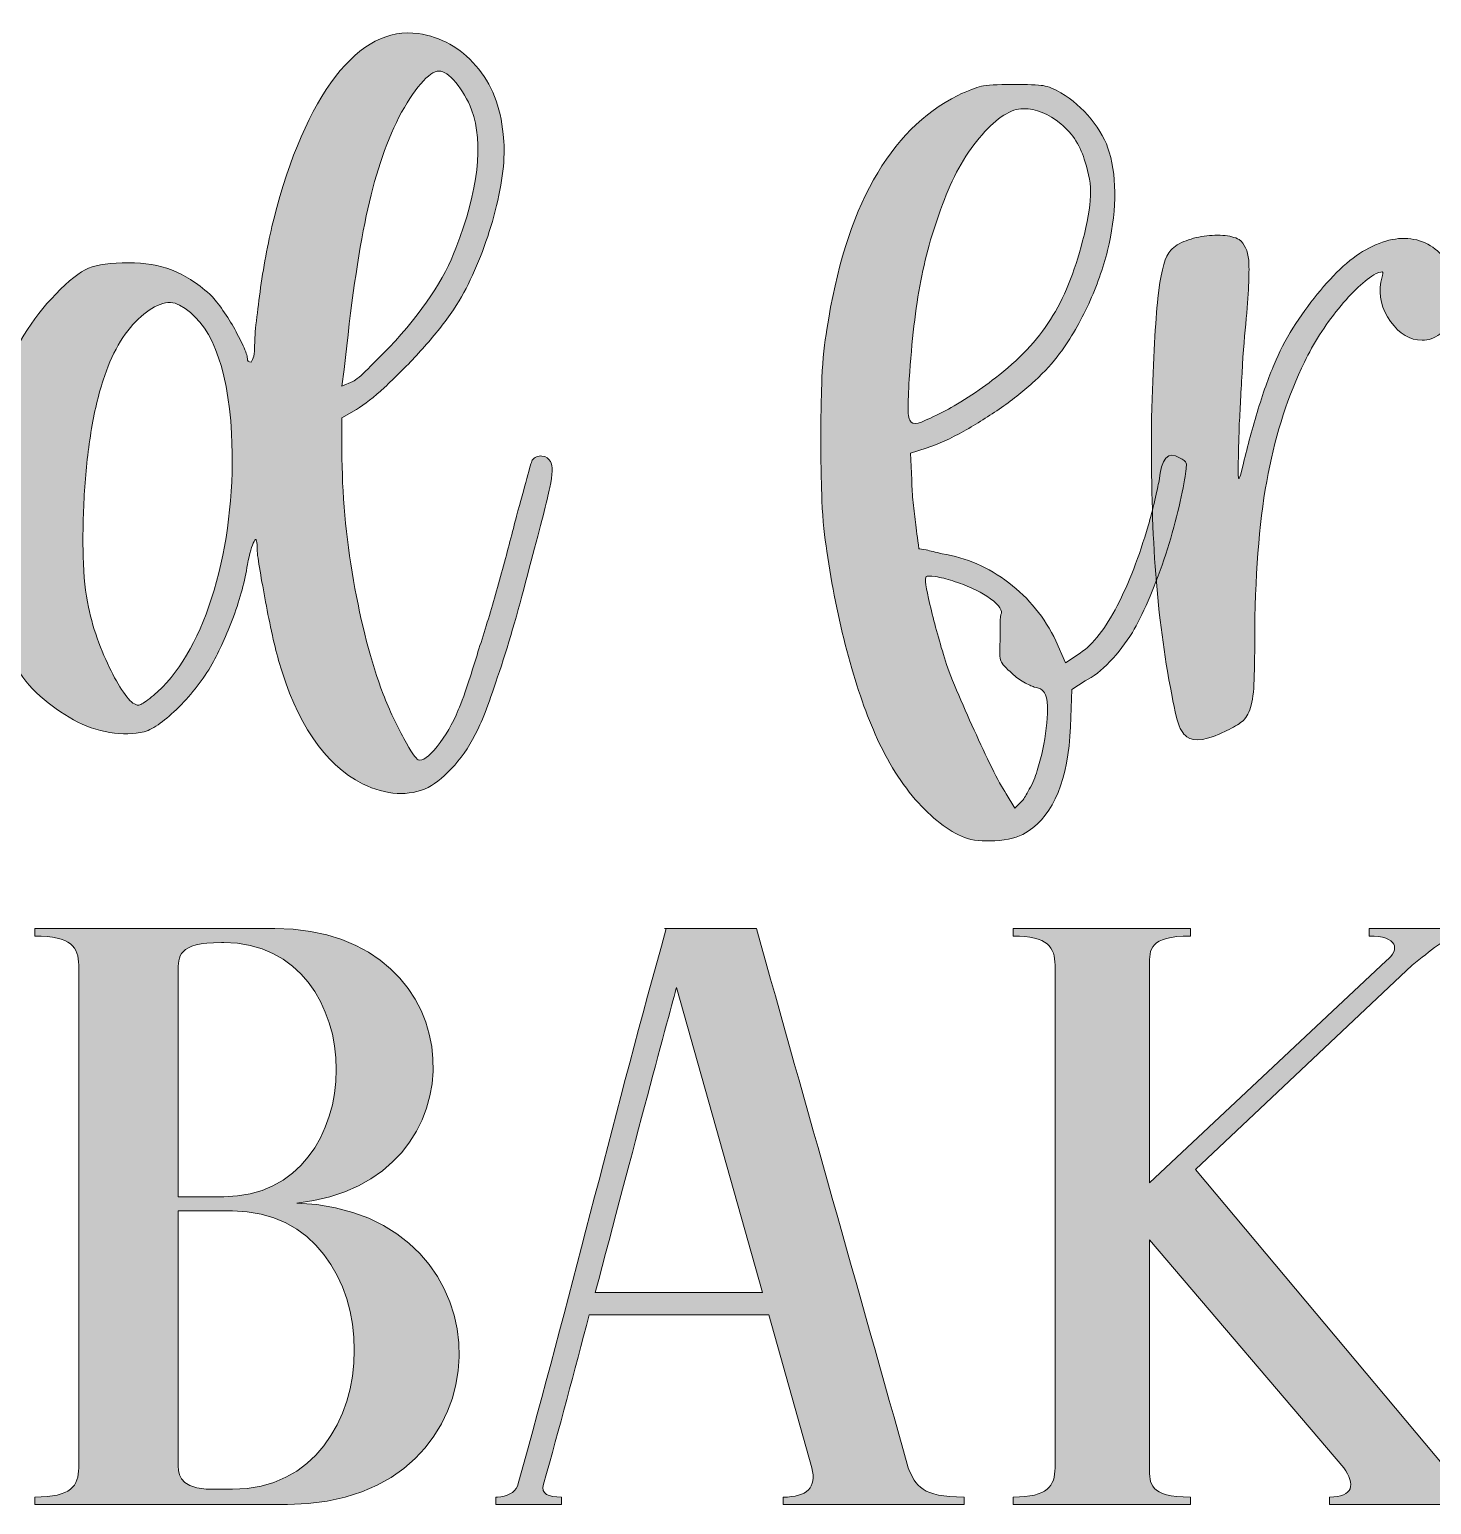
# Model space of a CAD drawing. Header units: inches. Extents: x 58 to 1022, y -797 to -283.
# Drawn here: x 379.9 to 531.9, y -796.5 to -636.7 of the extents above; entities that cross this region are included whole.
import ezdxf

# ---------------------------------------------------------------- set-up
doc = ezdxf.new("R2010")
doc.units = ezdxf.units.IN
doc.header["$MEASUREMENT"] = 0
doc.layers.add('Layer 1', color=7, linetype='Continuous')

# ---------------------------------------------------------------- blocks, each defined once
blk = doc.blocks.new('block 15')
at = {"layer": 'Layer 1', "true_color": 0x680b10}
h = blk.add_hatch(color=246, dxfattribs=at)
h.dxf.hatch_style = 2
edge = h.paths.add_edge_path()
edge.add_spline(control_points=[(434.42, -683.36), (434.68, -683.01), (435.03, -682.85), (435.47, -682.9), (435.91, -682.94), (436.21, -683.14), (436.39, -683.49), (436.65, -683.93), (436.63, -684.87), (436.32, -686.31), (436.02, -687.76), (435.34, -690.41), (434.29, -694.26), (433.24, -698.47), (432.16, -702.26), (431.07, -705.63), (429.97, -709), (429.12, -711.3), (428.51, -712.53), (427.8, -714.02), (426.97, -715.31), (426.01, -716.4), (425.04, -717.5), (424.08, -718.31), (423.12, -718.83), (421.02, -719.8), (418.65, -719.67), (416.02, -718.44), (411.86, -716.25), (408.82, -711.78), (406.93, -705.04), (406.66, -704.16), (406.41, -703.11), (406.15, -701.88), (405.89, -700.66), (405.65, -699.45), (405.43, -698.27), (405.22, -697.09), (405.02, -695.99), (404.85, -694.99), (404.68, -693.98), (404.59, -693.26), (404.59, -692.82), (404.59, -691.94), (404.48, -691.72), (404.26, -692.16), (404.04, -692.6), (403.8, -693.43), (403.54, -694.66), (403.28, -696.41), (402.77, -698.29), (402.03, -700.31), (401.29, -702.32), (400.52, -704.03), (399.73, -705.43), (398.77, -707.1), (397.56, -708.65), (396.12, -710.1), (394.67, -711.54), (393.42, -712.44), (392.37, -712.79), (391.23, -713.05), (389.98, -713.08), (388.63, -712.86), (387.27, -712.64), (385.95, -712.18), (384.69, -711.48), (383.42, -710.78), (382.21, -709.92), (381.07, -708.91), (379.93, -707.91), (379.01, -706.75), (378.31, -705.43), (377, -703.07), (376.06, -700.57), (375.49, -697.94), (374.92, -695.31), (374.63, -692.21), (374.63, -688.61), (374.72, -683.62), (375.45, -679.15), (376.8, -675.21), (378.16, -671.27), (380.15, -667.98), (382.78, -665.36), (384.18, -663.87), (385.36, -662.92), (386.33, -662.53), (387.29, -662.14), (388.74, -661.94), (390.66, -661.94), (392.42, -661.94), (393.97, -662.2), (395.33, -662.73), (396.69, -663.25), (398.07, -664.13), (399.47, -665.36), (399.82, -665.71), (400.23, -666.21), (400.72, -666.87), (401.2, -667.52), (401.64, -668.2), (402.03, -668.9), (402.42, -669.6), (402.77, -670.28), (403.08, -670.94), (403.39, -671.6), (403.54, -672.06), (403.54, -672.32), (403.54, -672.58), (403.67, -672.71), (403.94, -672.71), (404.2, -672.45), (404.33, -671.84), (404.33, -670.87), (404.33, -670.26), (404.39, -669.39), (404.52, -668.25), (404.65, -667.11), (404.8, -665.9), (404.98, -664.63), (405.15, -663.36), (405.37, -662.07), (405.63, -660.76), (405.88, -659.44), (406.15, -658.26), (406.4, -657.21), (408.13, -650.46), (410.36, -645.32), (413.1, -641.77), (415.84, -638.22), (418.83, -636.67), (422.07, -637.11), (424.52, -637.46), (426.6, -638.62), (428.31, -640.59), (430.02, -642.56), (431, -645.03), (431.27, -648.01), (431.53, -650.11), (431.29, -652.7), (430.54, -655.76), (429.8, -658.83), (428.77, -661.68), (427.46, -664.3), (426.93, -665.44), (426.16, -666.69), (425.16, -668.05), (424.15, -669.41), (423.05, -670.72), (421.87, -671.99), (420.69, -673.26), (419.53, -674.42), (418.39, -675.47), (417.25, -676.52), (416.24, -677.31), (415.37, -677.84), (415.37, -677.84), (413.79, -678.76), (413.79, -678.76), (413.79, -678.76), (413.79, -682.3), (413.79, -682.3), (413.79, -686.95), (414.21, -691.63), (415.04, -696.37), (415.87, -701.09), (416.94, -705.21), (418.26, -708.72), (418.96, -710.47), (419.7, -712.07), (420.49, -713.51), (421.28, -714.96), (421.81, -715.73), (422.07, -715.81), (422.51, -715.99), (423.19, -715.51), (424.11, -714.37), (425.02, -713.23), (425.79, -711.92), (426.4, -710.42), (426.75, -709.64), (427.19, -708.41), (427.72, -706.75), (428.24, -705.08), (428.81, -703.26), (429.43, -701.29), (430.04, -699.32), (430.63, -697.28), (431.2, -695.18), (431.77, -693.08), (432.27, -691.15), (432.71, -689.4), (433.15, -687.82), (433.52, -686.47), (433.83, -685.33), (434.13, -684.19), (434.33, -683.53), (434.42, -683.36)], knot_values=[0, 0, 0, 0, 1, 1, 1, 2, 2, 2, 3, 3, 3, 4, 4, 4, 5, 5, 5, 6, 6, 6, 7, 7, 7, 8, 8, 8, 9, 9, 9, 10, 10, 10, 11, 11, 11, 12, 12, 12, 13, 13, 13, 14, 14, 14, 15, 15, 15, 16, 16, 16, 17, 17, 17, 18, 18, 18, 19, 19, 19, 20, 20, 20, 21, 21, 21, 22, 22, 22, 23, 23, 23, 24, 24, 24, 25, 25, 25, 26, 26, 26, 27, 27, 27, 28, 28, 28, 29, 29, 29, 30, 30, 30, 31, 31, 31, 32, 32, 32, 33, 33, 33, 34, 34, 34, 35, 35, 35, 36, 36, 36, 37, 37, 37, 38, 38, 38, 39, 39, 39, 40, 40, 40, 41, 41, 41, 42, 42, 42, 43, 43, 43, 44, 44, 44, 45, 45, 45, 46, 46, 46, 47, 47, 47, 48, 48, 48, 49, 49, 49, 50, 50, 50, 51, 51, 51, 52, 52, 52, 53, 53, 53, 54, 54, 54, 55, 55, 55, 56, 56, 56, 57, 57, 57, 58, 58, 58, 59, 59, 59, 60, 60, 60, 61, 61, 61, 62, 62, 62, 63, 63, 63, 64, 64, 64, 65, 65, 65, 66, 66, 66, 66], degree=3, periodic=1)
edge = h.paths.add_edge_path()
edge.add_spline(control_points=[(394.34, -707.93), (396.88, -705.3), (398.83, -701.49), (400.19, -696.5), (401.55, -691.5), (402.1, -686.16), (401.83, -680.47), (401.39, -672.93), (399.51, -668.29), (396.18, -666.54), (395.57, -666.19), (394.87, -666.17), (394.08, -666.47), (393.29, -666.78), (392.5, -667.31), (391.72, -668.05), (390.93, -668.79), (390.2, -669.74), (389.55, -670.87), (388.89, -672.01), (388.34, -673.28), (387.91, -674.69), (387.38, -676.26), (386.94, -678.15), (386.59, -680.33), (386.24, -682.52), (386, -684.78), (385.87, -687.1), (385.74, -689.42), (385.69, -691.66), (385.74, -693.8), (385.78, -695.95), (385.98, -697.77), (386.33, -699.26), (386.59, -700.57), (386.96, -701.86), (387.45, -703.13), (387.93, -704.4), (388.43, -705.54), (388.96, -706.55), (389.48, -707.56), (389.98, -708.37), (390.47, -708.98), (390.95, -709.59), (391.37, -709.9), (391.72, -709.9), (391.89, -709.9), (392.24, -709.7), (392.77, -709.31), (393.29, -708.91), (393.82, -708.45), (394.34, -707.93)], knot_values=[0, 0, 0, 0, 1, 1, 1, 2, 2, 2, 3, 3, 3, 4, 4, 4, 5, 5, 5, 6, 6, 6, 7, 7, 7, 8, 8, 8, 9, 9, 9, 10, 10, 10, 11, 11, 11, 12, 12, 12, 13, 13, 13, 14, 14, 14, 15, 15, 15, 16, 16, 16, 17, 17, 17, 17], degree=3, periodic=1)
edge = h.paths.add_edge_path()
edge.add_spline(control_points=[(413.79, -675.34), (413.79, -675.34), (414.97, -674.82), (414.97, -674.82), (415.32, -674.64), (415.87, -674.18), (416.62, -673.44), (417.36, -672.69), (418.13, -671.92), (418.92, -671.14), (422.51, -667.28), (424.91, -663.69), (426.14, -660.36), (428.59, -654.06), (429.16, -649.06), (427.85, -645.38), (427.41, -644.25), (426.84, -643.26), (426.14, -642.43), (425.44, -641.59), (424.83, -641.18), (424.3, -641.18), (423.78, -641.18), (423.12, -641.64), (422.33, -642.56), (421.54, -643.48), (420.75, -644.68), (419.97, -646.17), (418.48, -649.15), (417.29, -652.72), (416.42, -656.88), (415.54, -661.04), (414.75, -666.58), (414.05, -673.5), (414.05, -673.5), (413.79, -675.34), (413.79, -675.34)], knot_values=[0, 0, 0, 0, 1, 1, 1, 2, 2, 2, 3, 3, 3, 4, 4, 4, 5, 5, 5, 6, 6, 6, 7, 7, 7, 8, 8, 8, 9, 9, 9, 10, 10, 10, 11, 11, 11, 12, 12, 12, 12], degree=3, periodic=1)
h = blk.add_hatch(color=246, dxfattribs=at)
h.dxf.hatch_style = 2
edge = h.paths.add_edge_path()
edge.add_spline(control_points=[(504.58, -683.09), (505.02, -683.27), (505.26, -683.47), (505.31, -683.68), (505.35, -683.91), (505.28, -684.5), (505.11, -685.46), (504.93, -686.6), (504.65, -687.94), (504.26, -689.47), (503.86, -691), (503.4, -692.56), (502.88, -694.13), (502.35, -695.71), (501.78, -697.2), (501.17, -698.6), (500.55, -700), (499.99, -701.14), (499.46, -702.02), (498.76, -703.15), (497.95, -704.21), (497.03, -705.17), (496.11, -706.13), (495.21, -706.83), (494.33, -707.27), (494.33, -707.27), (492.89, -708.19), (492.89, -708.19), (492.89, -708.19), (492.76, -712.26), (492.76, -712.26), (492.5, -717.96), (490.96, -721.73), (488.16, -723.56), (487.46, -724.09), (486.43, -724.42), (485.07, -724.55), (483.71, -724.68), (482.55, -724.62), (481.59, -724.35), (479.84, -723.74), (478.06, -722.45), (476.27, -720.48), (474.47, -718.51), (472.92, -716.03), (471.6, -713.05), (470.46, -710.51), (469.44, -707.49), (468.52, -703.99), (467.6, -700.48), (466.87, -696.89), (466.35, -693.21), (466.09, -691.72), (465.91, -689.91), (465.82, -687.76), (465.74, -685.61), (465.69, -683.38), (465.69, -681.06), (465.69, -678.74), (465.74, -676.52), (465.82, -674.42), (465.91, -672.32), (466.09, -670.57), (466.35, -669.17), (468.36, -656.03), (473.09, -647.57), (480.54, -643.81), (481.68, -643.28), (482.53, -642.95), (483.1, -642.82), (483.67, -642.69), (484.79, -642.62), (486.45, -642.62), (488.11, -642.62), (489.23, -642.67), (489.8, -642.75), (490.37, -642.84), (491.01, -643.11), (491.71, -643.54), (492.93, -644.25), (494.03, -645.19), (494.99, -646.37), (495.95, -647.55), (496.61, -648.76), (496.96, -649.98), (497.4, -651.47), (497.6, -653.13), (497.55, -654.98), (497.51, -656.81), (497.25, -658.7), (496.77, -660.62), (496.28, -662.55), (495.6, -664.48), (494.73, -666.41), (493.85, -668.33), (492.8, -670.13), (491.58, -671.79), (490.87, -672.76), (489.98, -673.74), (488.88, -674.75), (487.79, -675.76), (486.58, -676.72), (485.27, -677.64), (483.95, -678.56), (482.6, -679.41), (481.2, -680.2), (479.79, -680.99), (478.44, -681.61), (477.12, -682.04), (477.12, -682.04), (475.41, -682.57), (475.41, -682.57), (475.41, -682.57), (475.55, -685.46), (475.55, -685.46), (475.55, -686.07), (475.59, -686.8), (475.68, -687.63), (475.76, -688.46), (475.85, -689.27), (475.94, -690.06), (476.03, -690.85), (476.16, -691.81), (476.33, -692.95), (476.42, -692.95), (476.68, -692.99), (477.12, -693.08), (477.56, -693.17), (478.13, -693.3), (478.83, -693.48), (481.46, -693.91), (483.87, -694.96), (486.06, -696.63), (488.25, -698.29), (489.95, -700.4), (491.18, -702.94), (491.18, -702.94), (492.23, -705.3), (492.23, -705.3), (492.23, -705.3), (493.81, -704.25), (493.81, -704.25), (495.21, -703.29), (496.55, -701.58), (497.82, -699.12), (499.09, -696.67), (500.2, -693.78), (501.17, -690.45), (501.43, -689.58), (501.67, -688.66), (501.89, -687.69), (502.11, -686.73), (502.26, -686.03), (502.35, -685.59), (502.61, -683.14), (503.36, -682.3), (504.58, -683.09)], knot_values=[0, 0, 0, 0, 1, 1, 1, 2, 2, 2, 3, 3, 3, 4, 4, 4, 5, 5, 5, 6, 6, 6, 7, 7, 7, 8, 8, 8, 9, 9, 9, 10, 10, 10, 11, 11, 11, 12, 12, 12, 13, 13, 13, 14, 14, 14, 15, 15, 15, 16, 16, 16, 17, 17, 17, 18, 18, 18, 19, 19, 19, 20, 20, 20, 21, 21, 21, 22, 22, 22, 23, 23, 23, 24, 24, 24, 25, 25, 25, 26, 26, 26, 27, 27, 27, 28, 28, 28, 29, 29, 29, 30, 30, 30, 31, 31, 31, 32, 32, 32, 33, 33, 33, 34, 34, 34, 35, 35, 35, 36, 36, 36, 37, 37, 37, 38, 38, 38, 39, 39, 39, 40, 40, 40, 41, 41, 41, 42, 42, 42, 43, 43, 43, 44, 44, 44, 45, 45, 45, 46, 46, 46, 47, 47, 47, 48, 48, 48, 49, 49, 49, 50, 50, 50, 51, 51, 51, 52, 52, 52, 52], degree=3, periodic=1)
edge = h.paths.add_edge_path()
edge.add_spline(control_points=[(475.28, -674.55), (475.19, -675.95), (475.15, -677.03), (475.15, -677.77), (475.15, -678.52), (475.26, -679), (475.48, -679.22), (475.7, -679.44), (476.07, -679.44), (476.6, -679.22), (477.12, -679), (477.91, -678.63), (478.96, -678.1), (479.66, -677.75), (480.56, -677.23), (481.66, -676.52), (482.75, -675.82), (483.74, -675.12), (484.61, -674.42), (487.15, -672.5), (489.14, -670.39), (490.59, -668.11), (492.04, -665.84), (493.2, -662.99), (494.07, -659.57), (494.6, -657.56), (494.88, -655.94), (494.93, -654.71), (494.97, -653.49), (494.77, -652.26), (494.33, -651.03), (493.9, -649.37), (493.02, -647.99), (491.71, -646.89), (490.39, -645.8), (489.03, -645.25), (487.63, -645.25), (486.32, -645.25), (484.83, -646.19), (483.17, -648.08), (481.5, -649.96), (480.14, -652.3), (479.09, -655.11), (477.95, -658), (477.1, -660.93), (476.53, -663.91), (475.96, -666.89), (475.55, -670.44), (475.28, -674.55)], knot_values=[0, 0, 0, 0, 1, 1, 1, 2, 2, 2, 3, 3, 3, 4, 4, 4, 5, 5, 5, 6, 6, 6, 7, 7, 7, 8, 8, 8, 9, 9, 9, 10, 10, 10, 11, 11, 11, 12, 12, 12, 13, 13, 13, 14, 14, 14, 15, 15, 15, 16, 16, 16, 16], degree=3, periodic=1)
edge = h.paths.add_edge_path()
edge.add_spline(control_points=[(489.21, -716.73), (489.65, -715.42), (489.95, -713.97), (490.13, -712.4), (490.3, -710.82), (490.3, -709.68), (490.13, -708.98), (489.95, -708.37), (489.52, -708.02), (488.82, -707.93), (488.55, -707.84), (488.18, -707.67), (487.7, -707.4), (487.22, -707.14), (486.8, -706.83), (486.45, -706.48), (485.75, -705.87), (485.34, -705.41), (485.2, -705.1), (485.07, -704.8), (485.05, -704.07), (485.14, -702.94), (485.14, -702.32), (485.14, -701.71), (485.14, -701.09), (485.14, -700.48), (485.18, -700.09), (485.27, -699.91), (485.36, -699.48), (484.83, -698.86), (483.69, -698.07), (483.25, -697.81), (482.71, -697.53), (482.05, -697.22), (481.39, -696.91), (480.71, -696.65), (480.01, -696.43), (479.31, -696.21), (478.68, -696.06), (478.11, -695.97), (477.54, -695.88), (477.21, -695.88), (477.12, -695.97), (476.95, -696.15), (477.08, -697.15), (477.52, -698.99), (477.95, -700.83), (478.48, -702.76), (479.09, -704.77), (479.36, -705.65), (479.79, -706.81), (480.41, -708.26), (481.02, -709.7), (481.66, -711.15), (482.31, -712.59), (482.97, -714.04), (483.6, -715.4), (484.22, -716.67), (484.83, -717.94), (485.36, -718.88), (485.79, -719.49), (485.79, -719.49), (486.71, -721.07), (486.71, -721.07), (486.71, -721.07), (487.63, -720.15), (487.63, -720.15), (487.81, -719.88), (488.07, -719.43), (488.42, -718.77), (488.77, -718.11), (489.03, -717.43), (489.21, -716.73)], knot_values=[0, 0, 0, 0, 1, 1, 1, 2, 2, 2, 3, 3, 3, 4, 4, 4, 5, 5, 5, 6, 6, 6, 7, 7, 7, 8, 8, 8, 9, 9, 9, 10, 10, 10, 11, 11, 11, 12, 12, 12, 13, 13, 13, 14, 14, 14, 15, 15, 15, 16, 16, 16, 17, 17, 17, 18, 18, 18, 19, 19, 19, 20, 20, 20, 21, 21, 21, 22, 22, 22, 23, 23, 23, 24, 24, 24, 24], degree=3, periodic=1)
h = blk.add_hatch(color=246, dxfattribs=at)
h.dxf.hatch_style = 2
edge = h.paths.add_edge_path()
edge.add_spline(control_points=[(525.08, -660.36), (527.1, -659.31), (528.93, -659.05), (530.6, -659.57), (532.26, -660.1), (533.49, -661.33), (534.28, -663.25), (534.63, -664.04), (534.78, -664.85), (534.74, -665.68), (534.69, -666.52), (534.5, -667.28), (534.15, -667.98), (533.8, -668.68), (533.34, -669.25), (532.77, -669.69), (532.2, -670.13), (531.56, -670.35), (530.86, -670.35), (529.55, -670.35), (528.41, -669.67), (527.45, -668.31), (526.48, -666.95), (526.13, -665.53), (526.4, -664.04), (526.57, -663.43), (526.64, -663.08), (526.59, -662.99), (526.55, -662.9), (526.31, -662.95), (525.87, -663.12), (524.64, -663.82), (523.28, -665.09), (521.8, -666.93), (520.31, -668.77), (519.08, -670.7), (518.12, -672.71), (516.36, -676.31), (515.05, -680.33), (514.18, -684.8), (513.3, -689.27), (512.82, -694.88), (512.73, -701.62), (512.73, -703.99), (512.71, -705.83), (512.66, -707.14), (512.62, -708.45), (512.49, -709.46), (512.27, -710.16), (512.05, -710.86), (511.74, -711.37), (511.35, -711.67), (510.96, -711.98), (510.41, -712.31), (509.71, -712.66), (507.61, -713.71), (506.16, -713.93), (505.37, -713.32), (504.93, -713.05), (504.58, -712.44), (504.32, -711.48), (504.06, -710.51), (503.71, -708.76), (503.27, -706.22), (502.57, -702.1), (502.09, -697.75), (501.82, -693.15), (501.56, -688.55), (501.48, -683.4), (501.56, -677.71), (501.74, -672.28), (501.96, -668.31), (502.22, -665.81), (502.48, -663.32), (502.88, -661.68), (503.4, -660.89), (503.66, -660.45), (504.12, -660.08), (504.78, -659.77), (505.44, -659.46), (506.16, -659.25), (506.95, -659.11), (507.74, -658.98), (508.5, -658.94), (509.25, -658.98), (509.99, -659.03), (510.58, -659.18), (511.02, -659.44), (511.63, -659.88), (511.98, -660.62), (512.07, -661.68), (512.16, -662.73), (512.07, -664.83), (511.81, -667.98), (511.63, -669.56), (511.48, -671.53), (511.35, -673.9), (511.22, -676.26), (511.11, -678.32), (511.02, -680.07), (510.93, -683.14), (510.91, -684.85), (510.96, -685.2), (511, -685.55), (511.15, -685.15), (511.42, -684.01), (511.85, -682.17), (512.38, -680.22), (512.99, -678.17), (513.6, -676.11), (514.22, -674.38), (514.83, -672.98), (515.36, -671.66), (516.04, -670.35), (516.87, -669.03), (517.7, -667.72), (518.58, -666.49), (519.5, -665.36), (520.42, -664.22), (521.36, -663.21), (522.32, -662.33), (523.28, -661.46), (524.2, -660.8), (525.08, -660.36)], knot_values=[0, 0, 0, 0, 1, 1, 1, 2, 2, 2, 3, 3, 3, 4, 4, 4, 5, 5, 5, 6, 6, 6, 7, 7, 7, 8, 8, 8, 9, 9, 9, 10, 10, 10, 11, 11, 11, 12, 12, 12, 13, 13, 13, 14, 14, 14, 15, 15, 15, 16, 16, 16, 17, 17, 17, 18, 18, 18, 19, 19, 19, 20, 20, 20, 21, 21, 21, 22, 22, 22, 23, 23, 23, 24, 24, 24, 25, 25, 25, 26, 26, 26, 27, 27, 27, 28, 28, 28, 29, 29, 29, 30, 30, 30, 31, 31, 31, 32, 32, 32, 33, 33, 33, 34, 34, 34, 35, 35, 35, 36, 36, 36, 37, 37, 37, 38, 38, 38, 39, 39, 39, 40, 40, 40, 41, 41, 41, 41], degree=3, periodic=1)
at = {"layer": 'Layer 1', "lineweight": 0}
for points, knots in [([(434.42, -683.36), (434.68, -683.01), (435.03, -682.85), (435.47, -682.9), (435.91, -682.94), (436.21, -683.14), (436.39, -683.49), (436.65, -683.93), (436.63, -684.87), (436.32, -686.31), (436.02, -687.76), (435.34, -690.41), (434.29, -694.26), (433.24, -698.47), (432.16, -702.26), (431.07, -705.63), (429.97, -709), (429.12, -711.3), (428.51, -712.53), (427.8, -714.02), (426.97, -715.31), (426.01, -716.4), (425.04, -717.5), (424.08, -718.31), (423.12, -718.83), (421.02, -719.8), (418.65, -719.67), (416.02, -718.44), (411.86, -716.25), (408.82, -711.78), (406.93, -705.04), (406.66, -704.16), (406.41, -703.11), (406.15, -701.88), (405.89, -700.66), (405.65, -699.45), (405.43, -698.27), (405.22, -697.09), (405.02, -695.99), (404.85, -694.99), (404.68, -693.98), (404.59, -693.26), (404.59, -692.82), (404.59, -691.94), (404.48, -691.72), (404.26, -692.16), (404.04, -692.6), (403.8, -693.43), (403.54, -694.66), (403.28, -696.41), (402.77, -698.29), (402.03, -700.31), (401.29, -702.32), (400.52, -704.03), (399.73, -705.43), (398.77, -707.1), (397.56, -708.65), (396.12, -710.1), (394.67, -711.54), (393.42, -712.44), (392.37, -712.79), (391.23, -713.05), (389.98, -713.08), (388.63, -712.86), (387.27, -712.64), (385.95, -712.18), (384.69, -711.48), (383.42, -710.78), (382.21, -709.92), (381.07, -708.91), (379.93, -707.91), (379.01, -706.75), (378.31, -705.43), (377, -703.07), (376.06, -700.57), (375.49, -697.94), (374.92, -695.31), (374.63, -692.21), (374.63, -688.61), (374.72, -683.62), (375.45, -679.15), (376.8, -675.21), (378.16, -671.27), (380.15, -667.98), (382.78, -665.36), (384.18, -663.87), (385.36, -662.92), (386.33, -662.53), (387.29, -662.14), (388.74, -661.94), (390.66, -661.94), (392.42, -661.94), (393.97, -662.2), (395.33, -662.73), (396.69, -663.25), (398.07, -664.13), (399.47, -665.36), (399.82, -665.71), (400.23, -666.21), (400.72, -666.87), (401.2, -667.52), (401.64, -668.2), (402.03, -668.9), (402.42, -669.6), (402.77, -670.28), (403.08, -670.94), (403.39, -671.6), (403.54, -672.06), (403.54, -672.32), (403.54, -672.58), (403.67, -672.71), (403.94, -672.71), (404.2, -672.45), (404.33, -671.84), (404.33, -670.87), (404.33, -670.26), (404.39, -669.39), (404.52, -668.25), (404.65, -667.11), (404.8, -665.9), (404.98, -664.63), (405.15, -663.36), (405.37, -662.07), (405.63, -660.76), (405.88, -659.44), (406.15, -658.26), (406.4, -657.21), (408.13, -650.46), (410.36, -645.32), (413.1, -641.77), (415.84, -638.22), (418.83, -636.67), (422.07, -637.11), (424.52, -637.46), (426.6, -638.62), (428.31, -640.59), (430.02, -642.56), (431, -645.03), (431.27, -648.01), (431.53, -650.11), (431.29, -652.7), (430.54, -655.76), (429.8, -658.83), (428.77, -661.68), (427.46, -664.3), (426.93, -665.44), (426.16, -666.69), (425.16, -668.05), (424.15, -669.41), (423.05, -670.72), (421.87, -671.99), (420.69, -673.26), (419.53, -674.42), (418.39, -675.47), (417.25, -676.52), (416.24, -677.31), (415.37, -677.84), (415.37, -677.84), (413.79, -678.76), (413.79, -678.76), (413.79, -678.76), (413.79, -682.3), (413.79, -682.3), (413.79, -686.95), (414.21, -691.63), (415.04, -696.37), (415.87, -701.09), (416.94, -705.21), (418.26, -708.72), (418.96, -710.47), (419.7, -712.07), (420.49, -713.51), (421.28, -714.96), (421.81, -715.73), (422.07, -715.81), (422.51, -715.99), (423.19, -715.51), (424.11, -714.37), (425.02, -713.23), (425.79, -711.92), (426.4, -710.42), (426.75, -709.64), (427.19, -708.41), (427.72, -706.75), (428.24, -705.08), (428.81, -703.26), (429.43, -701.29), (430.04, -699.32), (430.63, -697.28), (431.2, -695.18), (431.77, -693.08), (432.27, -691.15), (432.71, -689.4), (433.15, -687.82), (433.52, -686.47), (433.83, -685.33), (434.13, -684.19), (434.33, -683.53), (434.42, -683.36)], [0, 0, 0, 0, 1, 1, 1, 2, 2, 2, 3, 3, 3, 4, 4, 4, 5, 5, 5, 6, 6, 6, 7, 7, 7, 8, 8, 8, 9, 9, 9, 10, 10, 10, 11, 11, 11, 12, 12, 12, 13, 13, 13, 14, 14, 14, 15, 15, 15, 16, 16, 16, 17, 17, 17, 18, 18, 18, 19, 19, 19, 20, 20, 20, 21, 21, 21, 22, 22, 22, 23, 23, 23, 24, 24, 24, 25, 25, 25, 26, 26, 26, 27, 27, 27, 28, 28, 28, 29, 29, 29, 30, 30, 30, 31, 31, 31, 32, 32, 32, 33, 33, 33, 34, 34, 34, 35, 35, 35, 36, 36, 36, 37, 37, 37, 38, 38, 38, 39, 39, 39, 40, 40, 40, 41, 41, 41, 42, 42, 42, 43, 43, 43, 44, 44, 44, 45, 45, 45, 46, 46, 46, 47, 47, 47, 48, 48, 48, 49, 49, 49, 50, 50, 50, 51, 51, 51, 52, 52, 52, 53, 53, 53, 54, 54, 54, 55, 55, 55, 56, 56, 56, 57, 57, 57, 58, 58, 58, 59, 59, 59, 60, 60, 60, 61, 61, 61, 62, 62, 62, 63, 63, 63, 64, 64, 64, 65, 65, 65, 66, 66, 66, 66]), ([(413.79, -675.34), (413.79, -675.34), (414.97, -674.82), (414.97, -674.82), (415.32, -674.64), (415.87, -674.18), (416.62, -673.44), (417.36, -672.69), (418.13, -671.92), (418.92, -671.14), (422.51, -667.28), (424.91, -663.69), (426.14, -660.36), (428.59, -654.06), (429.16, -649.06), (427.85, -645.38), (427.41, -644.25), (426.84, -643.26), (426.14, -642.43), (425.44, -641.59), (424.83, -641.18), (424.3, -641.18), (423.78, -641.18), (423.12, -641.64), (422.33, -642.56), (421.54, -643.48), (420.75, -644.68), (419.97, -646.17), (418.48, -649.15), (417.29, -652.72), (416.42, -656.88), (415.54, -661.04), (414.75, -666.58), (414.05, -673.5), (414.05, -673.5), (413.79, -675.34), (413.79, -675.34)], [0, 0, 0, 0, 1, 1, 1, 2, 2, 2, 3, 3, 3, 4, 4, 4, 5, 5, 5, 6, 6, 6, 7, 7, 7, 8, 8, 8, 9, 9, 9, 10, 10, 10, 11, 11, 11, 12, 12, 12, 12]), ([(504.58, -683.09), (505.02, -683.27), (505.26, -683.47), (505.31, -683.68), (505.35, -683.91), (505.28, -684.5), (505.11, -685.46), (504.93, -686.6), (504.65, -687.94), (504.26, -689.47), (503.86, -691), (503.4, -692.56), (502.88, -694.13), (502.35, -695.71), (501.78, -697.2), (501.17, -698.6), (500.55, -700), (499.99, -701.14), (499.46, -702.02), (498.76, -703.15), (497.95, -704.21), (497.03, -705.17), (496.11, -706.13), (495.21, -706.83), (494.33, -707.27), (494.33, -707.27), (492.89, -708.19), (492.89, -708.19), (492.89, -708.19), (492.76, -712.26), (492.76, -712.26), (492.5, -717.96), (490.96, -721.73), (488.16, -723.56), (487.46, -724.09), (486.43, -724.42), (485.07, -724.55), (483.71, -724.68), (482.55, -724.62), (481.59, -724.35), (479.84, -723.74), (478.06, -722.45), (476.27, -720.48), (474.47, -718.51), (472.92, -716.03), (471.6, -713.05), (470.46, -710.51), (469.44, -707.49), (468.52, -703.99), (467.6, -700.48), (466.87, -696.89), (466.35, -693.21), (466.09, -691.72), (465.91, -689.91), (465.82, -687.76), (465.74, -685.61), (465.69, -683.38), (465.69, -681.06), (465.69, -678.74), (465.74, -676.52), (465.82, -674.42), (465.91, -672.32), (466.09, -670.57), (466.35, -669.17), (468.36, -656.03), (473.09, -647.57), (480.54, -643.81), (481.68, -643.28), (482.53, -642.95), (483.1, -642.82), (483.67, -642.69), (484.79, -642.62), (486.45, -642.62), (488.11, -642.62), (489.23, -642.67), (489.8, -642.75), (490.37, -642.84), (491.01, -643.11), (491.71, -643.54), (492.93, -644.25), (494.03, -645.19), (494.99, -646.37), (495.95, -647.55), (496.61, -648.76), (496.96, -649.98), (497.4, -651.47), (497.6, -653.13), (497.55, -654.98), (497.51, -656.81), (497.25, -658.7), (496.77, -660.62), (496.28, -662.55), (495.6, -664.48), (494.73, -666.41), (493.85, -668.33), (492.8, -670.13), (491.58, -671.79), (490.87, -672.76), (489.98, -673.74), (488.88, -674.75), (487.79, -675.76), (486.58, -676.72), (485.27, -677.64), (483.95, -678.56), (482.6, -679.41), (481.2, -680.2), (479.79, -680.99), (478.44, -681.61), (477.12, -682.04), (477.12, -682.04), (475.41, -682.57), (475.41, -682.57), (475.41, -682.57), (475.55, -685.46), (475.55, -685.46), (475.55, -686.07), (475.59, -686.8), (475.68, -687.63), (475.76, -688.46), (475.85, -689.27), (475.94, -690.06), (476.03, -690.85), (476.16, -691.81), (476.33, -692.95), (476.42, -692.95), (476.68, -692.99), (477.12, -693.08), (477.56, -693.17), (478.13, -693.3), (478.83, -693.48), (481.46, -693.91), (483.87, -694.96), (486.06, -696.63), (488.25, -698.29), (489.95, -700.4), (491.18, -702.94), (491.18, -702.94), (492.23, -705.3), (492.23, -705.3), (492.23, -705.3), (493.81, -704.25), (493.81, -704.25), (495.21, -703.29), (496.55, -701.58), (497.82, -699.12), (499.09, -696.67), (500.2, -693.78), (501.17, -690.45), (501.43, -689.58), (501.67, -688.66), (501.89, -687.69), (502.11, -686.73), (502.26, -686.03), (502.35, -685.59), (502.61, -683.14), (503.36, -682.3), (504.58, -683.09)], [0, 0, 0, 0, 1, 1, 1, 2, 2, 2, 3, 3, 3, 4, 4, 4, 5, 5, 5, 6, 6, 6, 7, 7, 7, 8, 8, 8, 9, 9, 9, 10, 10, 10, 11, 11, 11, 12, 12, 12, 13, 13, 13, 14, 14, 14, 15, 15, 15, 16, 16, 16, 17, 17, 17, 18, 18, 18, 19, 19, 19, 20, 20, 20, 21, 21, 21, 22, 22, 22, 23, 23, 23, 24, 24, 24, 25, 25, 25, 26, 26, 26, 27, 27, 27, 28, 28, 28, 29, 29, 29, 30, 30, 30, 31, 31, 31, 32, 32, 32, 33, 33, 33, 34, 34, 34, 35, 35, 35, 36, 36, 36, 37, 37, 37, 38, 38, 38, 39, 39, 39, 40, 40, 40, 41, 41, 41, 42, 42, 42, 43, 43, 43, 44, 44, 44, 45, 45, 45, 46, 46, 46, 47, 47, 47, 48, 48, 48, 49, 49, 49, 50, 50, 50, 51, 51, 51, 52, 52, 52, 52]), ([(475.28, -674.55), (475.19, -675.95), (475.15, -677.03), (475.15, -677.77), (475.15, -678.52), (475.26, -679), (475.48, -679.22), (475.7, -679.44), (476.07, -679.44), (476.6, -679.22), (477.12, -679), (477.91, -678.63), (478.96, -678.1), (479.66, -677.75), (480.56, -677.23), (481.66, -676.52), (482.75, -675.82), (483.74, -675.12), (484.61, -674.42), (487.15, -672.5), (489.14, -670.39), (490.59, -668.11), (492.04, -665.84), (493.2, -662.99), (494.07, -659.57), (494.6, -657.56), (494.88, -655.94), (494.93, -654.71), (494.97, -653.49), (494.77, -652.26), (494.33, -651.03), (493.9, -649.37), (493.02, -647.99), (491.71, -646.89), (490.39, -645.8), (489.03, -645.25), (487.63, -645.25), (486.32, -645.25), (484.83, -646.19), (483.17, -648.08), (481.5, -649.96), (480.14, -652.3), (479.09, -655.11), (477.95, -658), (477.1, -660.93), (476.53, -663.91), (475.96, -666.89), (475.55, -670.44), (475.28, -674.55)], [0, 0, 0, 0, 1, 1, 1, 2, 2, 2, 3, 3, 3, 4, 4, 4, 5, 5, 5, 6, 6, 6, 7, 7, 7, 8, 8, 8, 9, 9, 9, 10, 10, 10, 11, 11, 11, 12, 12, 12, 13, 13, 13, 14, 14, 14, 15, 15, 15, 16, 16, 16, 16]), ([(525.08, -660.36), (527.1, -659.31), (528.93, -659.05), (530.6, -659.57), (532.26, -660.1), (533.49, -661.33), (534.28, -663.25), (534.63, -664.04), (534.78, -664.85), (534.74, -665.68), (534.69, -666.52), (534.5, -667.28), (534.15, -667.98), (533.8, -668.68), (533.34, -669.25), (532.77, -669.69), (532.2, -670.13), (531.56, -670.35), (530.86, -670.35), (529.55, -670.35), (528.41, -669.67), (527.45, -668.31), (526.48, -666.95), (526.13, -665.53), (526.4, -664.04), (526.57, -663.43), (526.64, -663.08), (526.59, -662.99), (526.55, -662.9), (526.31, -662.95), (525.87, -663.12), (524.64, -663.82), (523.28, -665.09), (521.8, -666.93), (520.31, -668.77), (519.08, -670.7), (518.12, -672.71), (516.36, -676.31), (515.05, -680.33), (514.18, -684.8), (513.3, -689.27), (512.82, -694.88), (512.73, -701.62), (512.73, -703.99), (512.71, -705.83), (512.66, -707.14), (512.62, -708.45), (512.49, -709.46), (512.27, -710.16), (512.05, -710.86), (511.74, -711.37), (511.35, -711.67), (510.96, -711.98), (510.41, -712.31), (509.71, -712.66), (507.61, -713.71), (506.16, -713.93), (505.37, -713.32), (504.93, -713.05), (504.58, -712.44), (504.32, -711.48), (504.06, -710.51), (503.71, -708.76), (503.27, -706.22), (502.57, -702.1), (502.09, -697.75), (501.82, -693.15), (501.56, -688.55), (501.48, -683.4), (501.56, -677.71), (501.74, -672.28), (501.96, -668.31), (502.22, -665.81), (502.48, -663.32), (502.88, -661.68), (503.4, -660.89), (503.66, -660.45), (504.12, -660.08), (504.78, -659.77), (505.44, -659.46), (506.16, -659.25), (506.95, -659.11), (507.74, -658.98), (508.5, -658.94), (509.25, -658.98), (509.99, -659.03), (510.58, -659.18), (511.02, -659.44), (511.63, -659.88), (511.98, -660.62), (512.07, -661.68), (512.16, -662.73), (512.07, -664.83), (511.81, -667.98), (511.63, -669.56), (511.48, -671.53), (511.35, -673.9), (511.22, -676.26), (511.11, -678.32), (511.02, -680.07), (510.93, -683.14), (510.91, -684.85), (510.96, -685.2), (511, -685.55), (511.15, -685.15), (511.42, -684.01), (511.85, -682.17), (512.38, -680.22), (512.99, -678.17), (513.6, -676.11), (514.22, -674.38), (514.83, -672.98), (515.36, -671.66), (516.04, -670.35), (516.87, -669.03), (517.7, -667.72), (518.58, -666.49), (519.5, -665.36), (520.42, -664.22), (521.36, -663.21), (522.32, -662.33), (523.28, -661.46), (524.2, -660.8), (525.08, -660.36)], [0, 0, 0, 0, 1, 1, 1, 2, 2, 2, 3, 3, 3, 4, 4, 4, 5, 5, 5, 6, 6, 6, 7, 7, 7, 8, 8, 8, 9, 9, 9, 10, 10, 10, 11, 11, 11, 12, 12, 12, 13, 13, 13, 14, 14, 14, 15, 15, 15, 16, 16, 16, 17, 17, 17, 18, 18, 18, 19, 19, 19, 20, 20, 20, 21, 21, 21, 22, 22, 22, 23, 23, 23, 24, 24, 24, 25, 25, 25, 26, 26, 26, 27, 27, 27, 28, 28, 28, 29, 29, 29, 30, 30, 30, 31, 31, 31, 32, 32, 32, 33, 33, 33, 34, 34, 34, 35, 35, 35, 36, 36, 36, 37, 37, 37, 38, 38, 38, 39, 39, 39, 40, 40, 40, 41, 41, 41, 41]), ([(394.34, -707.93), (396.88, -705.3), (398.83, -701.49), (400.19, -696.5), (401.55, -691.5), (402.1, -686.16), (401.83, -680.47), (401.39, -672.93), (399.51, -668.29), (396.18, -666.54), (395.57, -666.19), (394.87, -666.17), (394.08, -666.47), (393.29, -666.78), (392.5, -667.31), (391.72, -668.05), (390.93, -668.79), (390.2, -669.74), (389.55, -670.87), (388.89, -672.01), (388.34, -673.28), (387.91, -674.69), (387.38, -676.26), (386.94, -678.15), (386.59, -680.33), (386.24, -682.52), (386, -684.78), (385.87, -687.1), (385.74, -689.42), (385.69, -691.66), (385.74, -693.8), (385.78, -695.95), (385.98, -697.77), (386.33, -699.26), (386.59, -700.57), (386.96, -701.86), (387.45, -703.13), (387.93, -704.4), (388.43, -705.54), (388.96, -706.55), (389.48, -707.56), (389.98, -708.37), (390.47, -708.98), (390.95, -709.59), (391.37, -709.9), (391.72, -709.9), (391.89, -709.9), (392.24, -709.7), (392.77, -709.31), (393.29, -708.91), (393.82, -708.45), (394.34, -707.93)], [0, 0, 0, 0, 1, 1, 1, 2, 2, 2, 3, 3, 3, 4, 4, 4, 5, 5, 5, 6, 6, 6, 7, 7, 7, 8, 8, 8, 9, 9, 9, 10, 10, 10, 11, 11, 11, 12, 12, 12, 13, 13, 13, 14, 14, 14, 15, 15, 15, 16, 16, 16, 17, 17, 17, 17]), ([(489.21, -716.73), (489.65, -715.42), (489.95, -713.97), (490.13, -712.4), (490.3, -710.82), (490.3, -709.68), (490.13, -708.98), (489.95, -708.37), (489.52, -708.02), (488.82, -707.93), (488.55, -707.84), (488.18, -707.67), (487.7, -707.4), (487.22, -707.14), (486.8, -706.83), (486.45, -706.48), (485.75, -705.87), (485.34, -705.41), (485.2, -705.1), (485.07, -704.8), (485.05, -704.07), (485.14, -702.94), (485.14, -702.32), (485.14, -701.71), (485.14, -701.09), (485.14, -700.48), (485.18, -700.09), (485.27, -699.91), (485.36, -699.48), (484.83, -698.86), (483.69, -698.07), (483.25, -697.81), (482.71, -697.53), (482.05, -697.22), (481.39, -696.91), (480.71, -696.65), (480.01, -696.43), (479.31, -696.21), (478.68, -696.06), (478.11, -695.97), (477.54, -695.88), (477.21, -695.88), (477.12, -695.97), (476.95, -696.15), (477.08, -697.15), (477.52, -698.99), (477.95, -700.83), (478.48, -702.76), (479.09, -704.77), (479.36, -705.65), (479.79, -706.81), (480.41, -708.26), (481.02, -709.7), (481.66, -711.15), (482.31, -712.59), (482.97, -714.04), (483.6, -715.4), (484.22, -716.67), (484.83, -717.94), (485.36, -718.88), (485.79, -719.49), (485.79, -719.49), (486.71, -721.07), (486.71, -721.07), (486.71, -721.07), (487.63, -720.15), (487.63, -720.15), (487.81, -719.88), (488.07, -719.43), (488.42, -718.77), (488.77, -718.11), (489.03, -717.43), (489.21, -716.73)], [0, 0, 0, 0, 1, 1, 1, 2, 2, 2, 3, 3, 3, 4, 4, 4, 5, 5, 5, 6, 6, 6, 7, 7, 7, 8, 8, 8, 9, 9, 9, 10, 10, 10, 11, 11, 11, 12, 12, 12, 13, 13, 13, 14, 14, 14, 15, 15, 15, 16, 16, 16, 17, 17, 17, 18, 18, 18, 19, 19, 19, 20, 20, 20, 21, 21, 21, 22, 22, 22, 23, 23, 23, 24, 24, 24, 24])]:
    blk.add_open_spline(points, degree=3, knots=knots, dxfattribs=at)
blk = doc.blocks.new('block 16')
at = {"layer": 'Layer 1', "true_color": 0x680b10}
h = blk.add_hatch(color=246, dxfattribs=at)
h.dxf.hatch_style = 2
edge = h.paths.add_edge_path()
edge.add_spline(control_points=[(385.26, -792.55), (385.26, -792.55), (385.26, -738.09), (385.26, -738.09), (385.26, -736.14), (384.46, -734.92), (380.49, -734.92), (380.49, -734.92), (380.49, -734.11), (380.49, -734.11), (380.49, -734.11), (406.5, -734.11), (406.5, -734.11), (428.58, -734.11), (429.37, -761.85), (408.9, -763.86), (432.69, -764.72), (432.36, -796.53), (407.9, -796.53), (407.9, -796.53), (380.49, -796.53), (380.49, -796.53), (380.49, -796.53), (380.49, -795.73), (380.49, -795.73), (384.46, -795.73), (385.26, -794.51), (385.26, -792.55)], knot_values=[0, 0, 0, 0, 1, 1, 1, 2, 2, 2, 3, 3, 3, 4, 4, 4, 5, 5, 5, 6, 6, 6, 7, 7, 7, 8, 8, 8, 9, 9, 9, 9], degree=3, periodic=1)
edge = h.paths.add_edge_path()
edge.add_spline(control_points=[(400.98, -763.17), (417.25, -763.17), (417.25, -735.63), (400.98, -735.63), (400.98, -735.63), (400.72, -735.63), (400.72, -735.63), (395.98, -735.63), (396.04, -737.11), (396.04, -738.8), (396.04, -738.8), (396.04, -763.17), (396.04, -763.17), (396.04, -763.17), (400.98, -763.17), (400.98, -763.17)], knot_values=[0, 0, 0, 0, 1, 1, 1, 2, 2, 2, 3, 3, 3, 4, 4, 4, 5, 5, 5, 5], degree=3, periodic=1)
edge = h.paths.add_edge_path()
edge.add_spline(control_points=[(399.07, -794.88), (399.07, -794.88), (401.93, -794.88), (401.93, -794.88), (419.53, -794.88), (419.53, -764.71), (401.93, -764.71), (401.93, -764.71), (396.04, -764.71), (396.04, -764.71), (396.04, -764.71), (396.04, -791.78), (396.04, -791.78), (396.04, -793.25), (396, -794.56), (399.07, -794.88)], knot_values=[0, 0, 0, 0, 1, 1, 1, 2, 2, 2, 3, 3, 3, 4, 4, 4, 5, 5, 5, 5], degree=3, periodic=1)
h = blk.add_hatch(color=246, dxfattribs=at)
h.dxf.hatch_style = 2
edge = h.paths.add_edge_path()
edge.add_spline(control_points=[(464.73, -792.55), (464.73, -792.55), (460.05, -775.97), (460.05, -775.97), (460.05, -775.97), (440.6, -775.97), (440.6, -775.97), (438.97, -782.1), (437.36, -788.22), (435.65, -794.33), (435.29, -795.4), (436.18, -795.73), (437.57, -795.73), (437.57, -795.73), (437.57, -796.53), (437.57, -796.53), (437.57, -796.53), (430.47, -796.53), (430.47, -796.53), (430.47, -796.53), (430.47, -795.73), (430.47, -795.73), (430.47, -795.73), (430.57, -795.73), (430.57, -795.73), (430.57, -795.73), (430.65, -795.72), (430.65, -795.72), (430.65, -795.72), (430.65, -795.72), (430.65, -795.72), (431.65, -795.68), (432.54, -795.26), (432.81, -794.53), (432.81, -794.53), (432.96, -794.01), (432.96, -794.01), (432.96, -794.01), (432.96, -794), (432.96, -794), (432.96, -794), (432.97, -793.99), (432.97, -793.99), (432.97, -793.99), (432.97, -793.99), (432.97, -793.99), (438.36, -774.7), (443.07, -755.29), (448.41, -736), (448.41, -736), (448.94, -734.11), (448.94, -734.11), (447.16, -734.11), (457.08, -734.11), (458.71, -734.11), (464.19, -753.59), (469.68, -773.07), (475.17, -792.55), (475.97, -794.52), (476.64, -795.73), (481.23, -795.73), (481.23, -795.73), (481.23, -796.53), (481.23, -796.53), (481.23, -796.53), (461.63, -796.53), (461.63, -796.53), (461.63, -796.53), (461.63, -795.73), (461.63, -795.73), (464.22, -795.73), (465.25, -794.69), (464.73, -792.55)], knot_values=[0, 0, 0, 0, 1, 1, 1, 2, 2, 2, 3, 3, 3, 4, 4, 4, 5, 5, 5, 6, 6, 6, 7, 7, 7, 8, 8, 8, 9, 9, 9, 10, 10, 10, 11, 11, 11, 12, 12, 12, 13, 13, 13, 14, 14, 14, 15, 15, 15, 16, 16, 16, 17, 17, 17, 18, 18, 18, 19, 19, 19, 20, 20, 20, 21, 21, 21, 22, 22, 22, 23, 23, 23, 24, 24, 24, 24], degree=3, periodic=1)
edge = h.paths.add_edge_path()
edge.add_spline(control_points=[(459.37, -773.54), (459.37, -773.54), (450.06, -740.48), (450.06, -740.48), (449.42, -742.72), (445.22, -758.55), (441.25, -773.54), (441.25, -773.54), (459.37, -773.54), (459.37, -773.54)], knot_values=[0, 0, 0, 0, 1, 1, 1, 2, 2, 2, 3, 3, 3, 3], degree=3, periodic=1)
h = blk.add_hatch(color=246, dxfattribs=at)
h.dxf.hatch_style = 2
edge = h.paths.add_edge_path()
edge.add_spline(control_points=[(491.08, -738.09), (491.08, -736.14), (490.31, -734.92), (486.54, -734.92), (486.54, -734.92), (486.54, -734.11), (486.54, -734.11), (486.54, -734.11), (505.76, -734.11), (505.76, -734.11), (505.76, -734.11), (505.76, -734.92), (505.76, -734.92), (501.26, -734.92), (501.32, -736.4), (501.32, -738.09), (501.32, -738.09), (501.32, -761.66), (501.32, -761.66), (501.32, -761.66), (526.97, -737.6), (526.97, -737.6), (528.57, -736.34), (528.16, -734.92), (525.13, -734.92), (525.13, -734.92), (525.13, -734.11), (525.13, -734.11), (525.13, -734.11), (537.06, -734.11), (537.06, -734.11), (537.06, -734.11), (537.06, -734.92), (537.06, -734.92), (536.9, -734.92), (535.43, -734.92), (535.27, -734.93), (533.24, -735.01), (531.82, -736.52), (529.79, -738.09), (529.79, -738.09), (506.31, -760.22), (506.31, -760.22), (506.31, -760.22), (533.4, -792.55), (533.4, -792.55), (534.95, -794.45), (536.34, -795.73), (540.85, -795.73), (540.85, -795.73), (540.85, -796.53), (540.85, -796.53), (540.85, -796.53), (520.84, -796.53), (520.84, -796.53), (520.84, -796.53), (520.84, -795.73), (520.84, -795.73), (523.38, -795.73), (523.69, -794.35), (522.37, -792.55), (522.37, -792.55), (501.32, -767.83), (501.32, -767.83), (501.32, -767.83), (501.32, -792.56), (501.32, -792.56), (501.32, -794.25), (501.26, -795.73), (505.76, -795.73), (505.76, -795.73), (505.76, -796.53), (505.76, -796.53), (505.76, -796.53), (486.54, -796.53), (486.54, -796.53), (486.54, -796.53), (486.54, -795.73), (486.54, -795.73), (490.31, -795.73), (491.08, -794.51), (491.08, -792.56), (491.08, -792.56), (491.08, -738.09), (491.08, -738.09)], knot_values=[0, 0, 0, 0, 1, 1, 1, 2, 2, 2, 3, 3, 3, 4, 4, 4, 5, 5, 5, 6, 6, 6, 7, 7, 7, 8, 8, 8, 9, 9, 9, 10, 10, 10, 11, 11, 11, 12, 12, 12, 13, 13, 13, 14, 14, 14, 15, 15, 15, 16, 16, 16, 17, 17, 17, 18, 18, 18, 19, 19, 19, 20, 20, 20, 21, 21, 21, 22, 22, 22, 23, 23, 23, 24, 24, 24, 25, 25, 25, 26, 26, 26, 27, 27, 27, 28, 28, 28, 28], degree=3, periodic=1)
at = {"layer": 'Layer 1', "lineweight": 0}
for points, knots in [([(385.26, -792.55), (385.26, -792.55), (385.26, -738.09), (385.26, -738.09), (385.26, -736.14), (384.46, -734.92), (380.49, -734.92), (380.49, -734.92), (380.49, -734.11), (380.49, -734.11), (380.49, -734.11), (406.5, -734.11), (406.5, -734.11), (428.58, -734.11), (429.37, -761.85), (408.9, -763.86), (432.69, -764.72), (432.36, -796.53), (407.9, -796.53), (407.9, -796.53), (380.49, -796.53), (380.49, -796.53), (380.49, -796.53), (380.49, -795.73), (380.49, -795.73), (384.46, -795.73), (385.26, -794.51), (385.26, -792.55)], [0, 0, 0, 0, 1, 1, 1, 2, 2, 2, 3, 3, 3, 4, 4, 4, 5, 5, 5, 6, 6, 6, 7, 7, 7, 8, 8, 8, 9, 9, 9, 9]), ([(464.73, -792.55), (464.73, -792.55), (460.05, -775.97), (460.05, -775.97), (460.05, -775.97), (440.6, -775.97), (440.6, -775.97), (438.97, -782.1), (437.36, -788.22), (435.65, -794.33), (435.29, -795.4), (436.18, -795.73), (437.57, -795.73), (437.57, -795.73), (437.57, -796.53), (437.57, -796.53), (437.57, -796.53), (430.47, -796.53), (430.47, -796.53), (430.47, -796.53), (430.47, -795.73), (430.47, -795.73), (430.47, -795.73), (430.57, -795.73), (430.57, -795.73), (430.57, -795.73), (430.65, -795.72), (430.65, -795.72), (430.65, -795.72), (430.65, -795.72), (430.65, -795.72), (431.65, -795.68), (432.54, -795.26), (432.81, -794.53), (432.81, -794.53), (432.96, -794.01), (432.96, -794.01), (432.96, -794.01), (432.96, -794), (432.96, -794), (432.96, -794), (432.97, -793.99), (432.97, -793.99), (432.97, -793.99), (432.97, -793.99), (432.97, -793.99), (438.36, -774.7), (443.07, -755.29), (448.41, -736), (448.41, -736), (448.94, -734.11), (448.94, -734.11), (447.16, -734.11), (457.08, -734.11), (458.71, -734.11), (464.19, -753.59), (469.68, -773.07), (475.17, -792.55), (475.97, -794.52), (476.64, -795.73), (481.23, -795.73), (481.23, -795.73), (481.23, -796.53), (481.23, -796.53), (481.23, -796.53), (461.63, -796.53), (461.63, -796.53), (461.63, -796.53), (461.63, -795.73), (461.63, -795.73), (464.22, -795.73), (465.25, -794.69), (464.73, -792.55)], [0, 0, 0, 0, 1, 1, 1, 2, 2, 2, 3, 3, 3, 4, 4, 4, 5, 5, 5, 6, 6, 6, 7, 7, 7, 8, 8, 8, 9, 9, 9, 10, 10, 10, 11, 11, 11, 12, 12, 12, 13, 13, 13, 14, 14, 14, 15, 15, 15, 16, 16, 16, 17, 17, 17, 18, 18, 18, 19, 19, 19, 20, 20, 20, 21, 21, 21, 22, 22, 22, 23, 23, 23, 24, 24, 24, 24]), ([(491.08, -738.09), (491.08, -736.14), (490.31, -734.92), (486.54, -734.92), (486.54, -734.92), (486.54, -734.11), (486.54, -734.11), (486.54, -734.11), (505.76, -734.11), (505.76, -734.11), (505.76, -734.11), (505.76, -734.92), (505.76, -734.92), (501.26, -734.92), (501.32, -736.4), (501.32, -738.09), (501.32, -738.09), (501.32, -761.66), (501.32, -761.66), (501.32, -761.66), (526.97, -737.6), (526.97, -737.6), (528.57, -736.34), (528.16, -734.92), (525.13, -734.92), (525.13, -734.92), (525.13, -734.11), (525.13, -734.11), (525.13, -734.11), (537.06, -734.11), (537.06, -734.11), (537.06, -734.11), (537.06, -734.92), (537.06, -734.92), (536.9, -734.92), (535.43, -734.92), (535.27, -734.93), (533.24, -735.01), (531.82, -736.52), (529.79, -738.09), (529.79, -738.09), (506.31, -760.22), (506.31, -760.22), (506.31, -760.22), (533.4, -792.55), (533.4, -792.55), (534.95, -794.45), (536.34, -795.73), (540.85, -795.73), (540.85, -795.73), (540.85, -796.53), (540.85, -796.53), (540.85, -796.53), (520.84, -796.53), (520.84, -796.53), (520.84, -796.53), (520.84, -795.73), (520.84, -795.73), (523.38, -795.73), (523.69, -794.35), (522.37, -792.55), (522.37, -792.55), (501.32, -767.83), (501.32, -767.83), (501.32, -767.83), (501.32, -792.56), (501.32, -792.56), (501.32, -794.25), (501.26, -795.73), (505.76, -795.73), (505.76, -795.73), (505.76, -796.53), (505.76, -796.53), (505.76, -796.53), (486.54, -796.53), (486.54, -796.53), (486.54, -796.53), (486.54, -795.73), (486.54, -795.73), (490.31, -795.73), (491.08, -794.51), (491.08, -792.56), (491.08, -792.56), (491.08, -738.09), (491.08, -738.09)], [0, 0, 0, 0, 1, 1, 1, 2, 2, 2, 3, 3, 3, 4, 4, 4, 5, 5, 5, 6, 6, 6, 7, 7, 7, 8, 8, 8, 9, 9, 9, 10, 10, 10, 11, 11, 11, 12, 12, 12, 13, 13, 13, 14, 14, 14, 15, 15, 15, 16, 16, 16, 17, 17, 17, 18, 18, 18, 19, 19, 19, 20, 20, 20, 21, 21, 21, 22, 22, 22, 23, 23, 23, 24, 24, 24, 25, 25, 25, 26, 26, 26, 27, 27, 27, 28, 28, 28, 28]), ([(400.98, -763.17), (417.25, -763.17), (417.25, -735.63), (400.98, -735.63), (400.98, -735.63), (400.72, -735.63), (400.72, -735.63), (395.98, -735.63), (396.04, -737.11), (396.04, -738.8), (396.04, -738.8), (396.04, -763.17), (396.04, -763.17), (396.04, -763.17), (400.98, -763.17), (400.98, -763.17)], [0, 0, 0, 0, 1, 1, 1, 2, 2, 2, 3, 3, 3, 4, 4, 4, 5, 5, 5, 5]), ([(459.37, -773.54), (459.37, -773.54), (450.06, -740.48), (450.06, -740.48), (449.42, -742.72), (445.22, -758.55), (441.25, -773.54), (441.25, -773.54), (459.37, -773.54), (459.37, -773.54)], [0, 0, 0, 0, 1, 1, 1, 2, 2, 2, 3, 3, 3, 3]), ([(399.07, -794.88), (399.07, -794.88), (401.93, -794.88), (401.93, -794.88), (419.53, -794.88), (419.53, -764.71), (401.93, -764.71), (401.93, -764.71), (396.04, -764.71), (396.04, -764.71), (396.04, -764.71), (396.04, -791.78), (396.04, -791.78), (396.04, -793.25), (396, -794.56), (399.07, -794.88)], [0, 0, 0, 0, 1, 1, 1, 2, 2, 2, 3, 3, 3, 4, 4, 4, 5, 5, 5, 5])]:
    blk.add_open_spline(points, degree=3, knots=knots, dxfattribs=at)
blk = doc.blocks.new('block 13')
at = {"layer": 'Layer 1'}
for name in ['block 15', 'block 16']:
    blk.add_blockref(name, (0, 0), dxfattribs=at)
blk = doc.blocks.new('block 2')
at = {"layer": 'Layer 1'}
blk.add_blockref('block 13', (0, 0), dxfattribs=at)

msp = doc.modelspace()

# ---------------------------------------------------------------- block references
at = {"layer": 'Layer 1'}
msp.add_blockref('block 2', (0, 0), dxfattribs=at)

doc.saveas('drawing.dxf')
